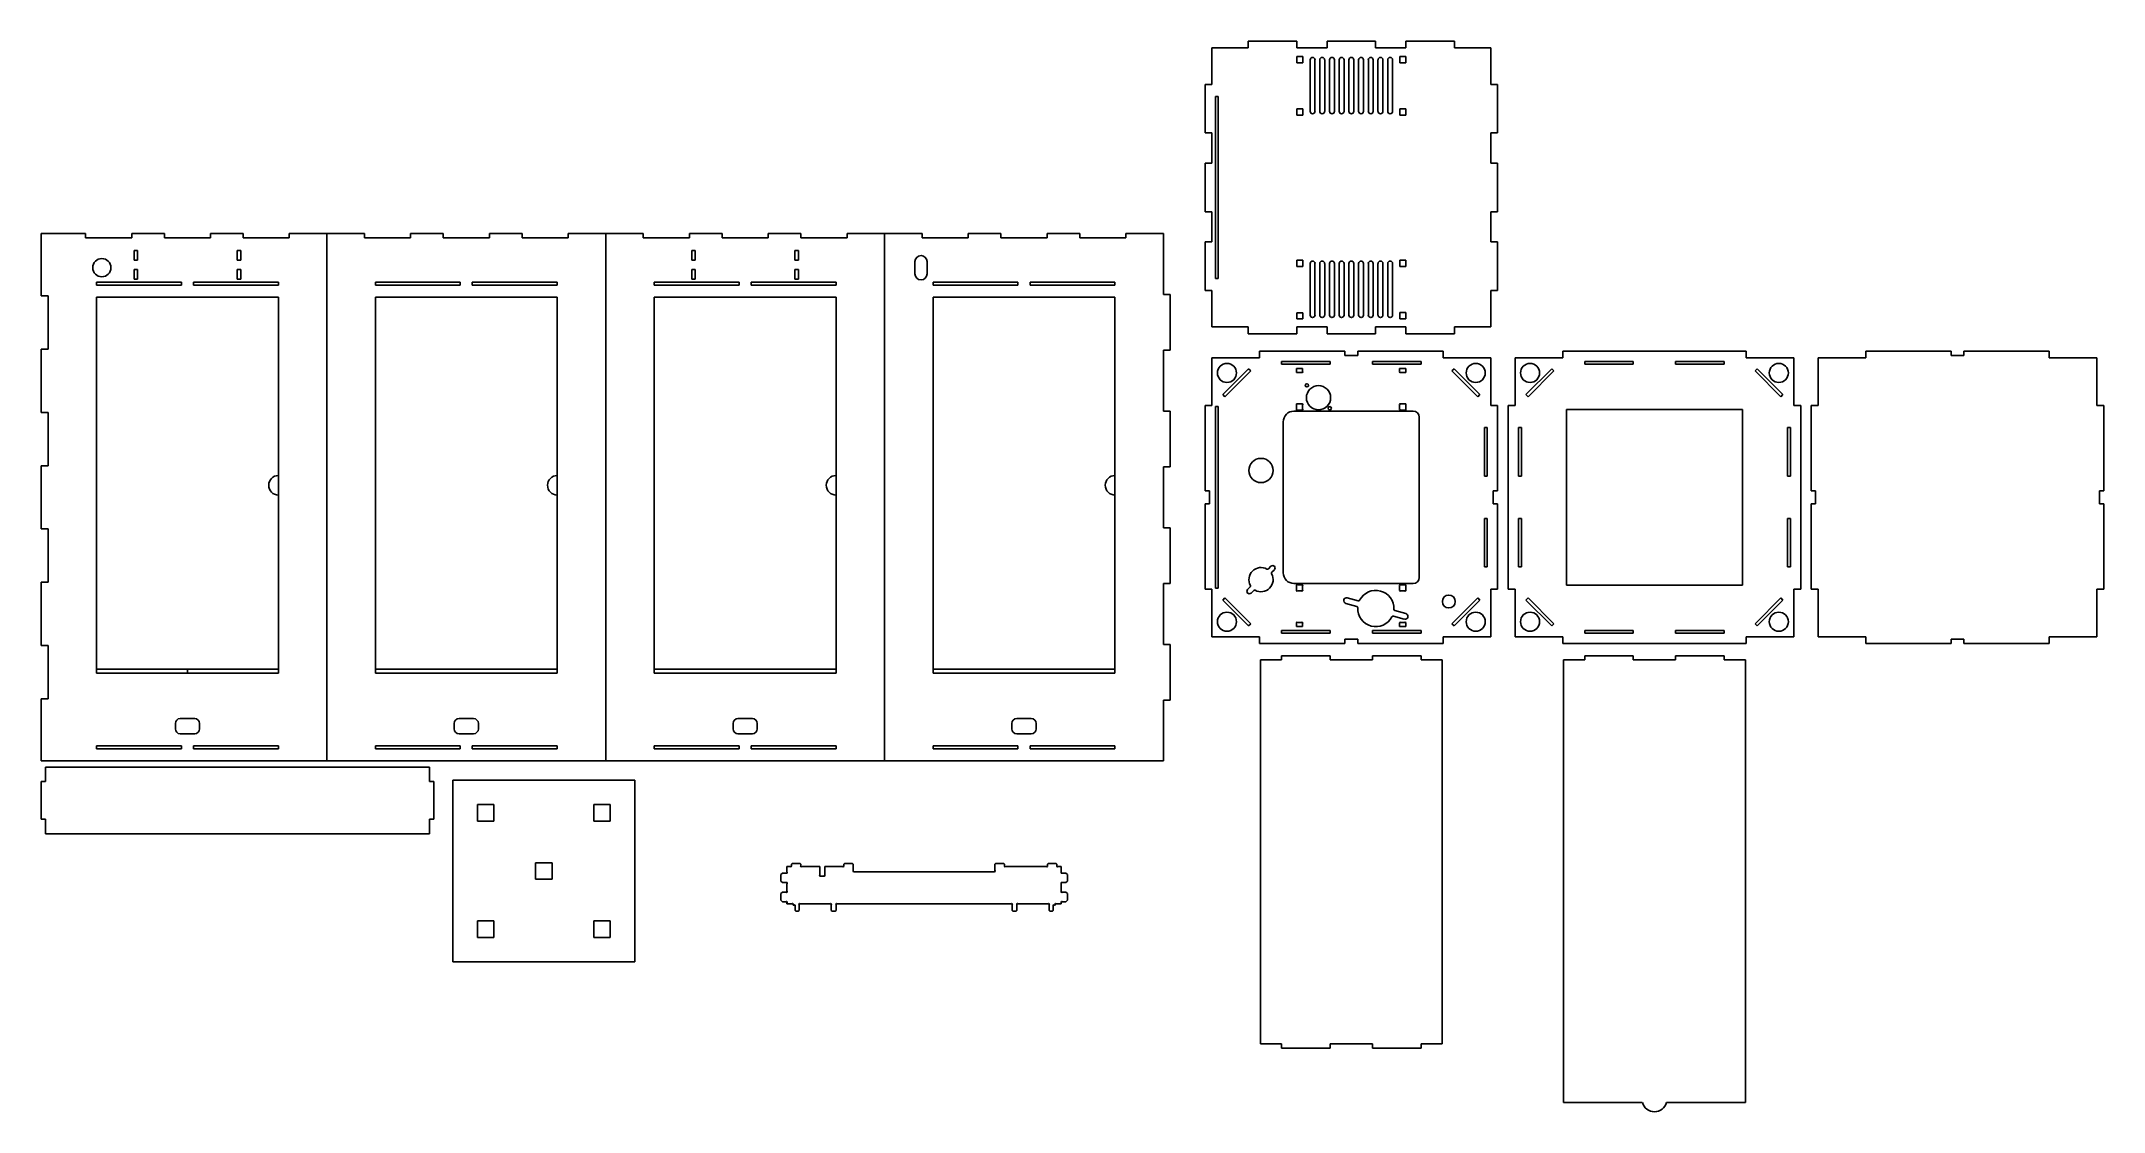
# Model space of a CAD drawing. Header units: millimetres. Extents: x -737 to 1423, y -644 to 478.
import ezdxf

# ---------------------------------------------------------------- set-up
doc = ezdxf.new("R2010")
doc.units = ezdxf.units.MM
doc.linetypes.add('CENTERX2', pattern=[20.32, 12.7, -2.54, 2.54, -2.54])

msp = doc.modelspace()

# ---------------------------------------------------------------- linework, layer by layer
at = {"color": 7, "linetype": 'Continuous', "lineweight": 25}
for p, q in [((527, 477.8), (527, 470.7)), ((577.9, 477.8), (527, 477.8)), ((577.9, 470.7), (577.9, 477.8)), ((609.6, 477.8), (609.6, 470.7)), ((660.4, 477.8), (609.6, 477.8)), ((660.4, 470.7), (660.4, 477.8)), ((692.1, 477.8), (692.1, 470.7)), ((743, 477.8), (692.1, 477.8)), ((743, 470.7), (743, 477.8)), ((488.9, 470.7), (488.9, 432.6)), ((527, 470.7), (488.9, 470.7)), ((609.6, 470.7), (577.9, 470.7)), ((584.2, 461.7), (577.9, 461.7)), ((577.9, 461.7), (577.9, 455.3)), ((577.9, 455.3), (584.2, 455.3)), ((584.2, 455.3), (584.2, 461.7)), ((591.8, 458.3), (591.8, 404.3)), ((596.9, 404.3), (596.9, 458.3)), ((602, 458.3), (602, 404.3)), ((607.1, 404.3), (607.1, 458.3)), ((612.1, 458.3), (612.1, 404.3)), ((617.2, 404.3), (617.2, 458.3)), ((622.3, 458.3), (622.3, 404.3)), ((627.4, 404.3), (627.4, 458.3)), ((632.5, 458.3), (632.5, 404.3)), ((637.5, 404.3), (637.5, 458.3)), ((642.6, 458.3), (642.6, 404.3)), ((647.7, 404.3), (647.7, 458.3)), ((652.8, 458.3), (652.8, 404.3)), ((657.9, 404.3), (657.9, 458.3)), ((692.1, 470.7), (660.4, 470.7)), ((662.9, 458.3), (662.9, 404.3)), ((668, 404.3), (668, 458.3)), ((673.1, 458.3), (673.1, 404.3)), ((678.2, 404.3), (678.2, 458.3)), ((685.8, 461.7), (685.8, 455.3)), ((692.2, 461.7), (685.8, 461.7)), ((685.8, 455.3), (692.2, 455.3)), ((692.2, 455.3), (692.2, 461.7)), ((781, 470.7), (743, 470.7)), ((781, 432.6), (781, 470.7)), ((481.8, 432.6), (481.8, 381.8)), ((488.9, 432.6), (481.8, 432.6)), ((788.2, 432.6), (781, 432.6)), ((788.2, 381.8), (788.2, 432.6)), ((492.6, 419.9), (492.6, 229.4)), ((495.6, 419.9), (492.6, 419.9)), ((495.6, 229.4), (495.6, 419.9)), ((577.9, 406.8), (577.9, 400.4)), ((584.2, 406.8), (577.9, 406.8)), ((577.9, 400.4), (584.2, 400.4)), ((584.2, 400.4), (584.2, 406.8)), ((692.2, 406.8), (685.8, 406.8)), ((685.8, 406.8), (685.8, 400.4)), ((685.8, 400.4), (692.2, 400.4)), ((692.2, 400.4), (692.2, 406.8)), ((481.8, 381.8), (488.9, 381.8)), ((488.9, 381.8), (488.9, 350)), ((781, 381.8), (788.2, 381.8)), ((781, 350), (781, 381.8)), ((481.8, 350), (481.8, 299.2)), ((488.9, 350), (481.8, 350)), ((788.2, 350), (781, 350)), ((788.2, 299.2), (788.2, 350)), ((481.8, 299.2), (488.9, 299.2)), ((488.9, 299.2), (488.9, 267.5)), ((781, 299.2), (788.2, 299.2)), ((781, 267.5), (781, 299.2)), ((-737.4, 276.2), (-737.4, 211.2)), ((-690.9, 276.2), (-737.4, 276.2)), ((-690.9, 276.2), (-690.9, 271.8)), ((-690.9, 271.8), (-642.6, 271.8)), ((-642.6, 271.8), (-642.6, 276.2)), ((-608.4, 276.2), (-642.6, 276.2)), ((-608.4, 276.2), (-608.4, 271.8)), ((-608.4, 271.8), (-560, 271.8)), ((-560, 271.8), (-560, 276.2)), ((-525.8, 276.2), (-560, 276.2)), ((-525.8, 276.2), (-525.8, 271.8)), ((-525.8, 271.8), (-477.5, 271.8)), ((-477.5, 271.8), (-477.5, 276.2)), ((-398.8, 276.2), (-477.5, 276.2)), ((-398.8, 276.2), (-398.8, 271.8)), ((-398.8, 271.8), (-350.5, 271.8)), ((-350.5, 271.8), (-350.5, 276.2)), ((-316.3, 276.2), (-350.5, 276.2)), ((-316.3, 276.2), (-316.3, 271.8)), ((-316.3, 271.8), (-267.9, 271.8)), ((-267.9, 271.8), (-267.9, 276.2)), ((-233.7, 276.2), (-267.9, 276.2)), ((-233.7, 276.2), (-233.7, 271.8)), ((-233.7, 271.8), (-185.4, 271.8)), ((-185.4, 271.8), (-185.4, 276.2)), ((-106.7, 276.2), (-185.4, 276.2)), ((-106.7, 276.2), (-106.7, 271.8)), ((-106.7, 271.8), (-58.4, 271.8)), ((-58.4, 271.8), (-58.4, 276.2)), ((-24.2, 276.2), (-58.4, 276.2)), ((-24.2, 276.2), (-24.2, 271.8)), ((-24.2, 271.8), (24.2, 271.8)), ((24.2, 271.8), (24.2, 276.2)), ((58.4, 276.2), (24.2, 276.2)), ((58.4, 276.2), (58.4, 271.8)), ((58.4, 271.8), (106.7, 271.8)), ((106.7, 271.8), (106.7, 276.2)), ((185.4, 276.2), (106.7, 276.2)), ((185.4, 276.2), (185.4, 271.8)), ((185.4, 271.8), (233.7, 271.8)), ((233.7, 271.8), (233.7, 276.2)), ((267.9, 276.2), (233.7, 276.2)), ((267.9, 276.2), (267.9, 271.8)), ((267.9, 271.8), (316.3, 271.8)), ((316.3, 271.8), (316.3, 276.2)), ((350.5, 276.2), (316.3, 276.2)), ((350.5, 276.2), (350.5, 271.8)), ((350.5, 271.8), (398.8, 271.8)), ((398.8, 271.8), (398.8, 276.2)), ((438.1, 276.2), (398.8, 276.2)), ((438.1, 212.4), (438.1, 276.2)), ((481.8, 267.5), (481.8, 216.7)), ((488.9, 267.5), (481.8, 267.5)), ((788.2, 267.5), (781, 267.5)), ((788.2, 216.7), (788.2, 267.5)), ((-636.4, 258.5), (-640, 258.5)), ((-640, 258.5), (-640, 248.5)), ((-640, 248.5), (-636.4, 248.5)), ((-636.4, 238.5), (-640, 238.5)), ((-640, 238.5), (-640, 228.5)), ((-636.4, 248.5), (-636.4, 258.5)), ((-636.4, 228.5), (-636.4, 238.5)), ((-528.4, 258.5), (-532, 258.5)), ((-532, 258.5), (-532, 248.5)), ((-532, 248.5), (-528.4, 248.5)), ((-528.4, 238.5), (-532, 238.5)), ((-532, 238.5), (-532, 228.5)), ((-528.4, 248.5), (-528.4, 258.5)), ((-528.4, 228.5), (-528.4, 238.5)), ((-52.2, 258.5), (-55.8, 258.5)), ((-55.8, 258.5), (-55.8, 248.5)), ((-55.8, 248.5), (-52.2, 248.5)), ((-52.2, 238.5), (-55.8, 238.5)), ((-55.8, 238.5), (-55.8, 228.5)), ((-52.2, 248.5), (-52.2, 258.5)), ((-52.2, 228.5), (-52.2, 238.5)), ((52.2, 258.5), (52.2, 248.5)), ((55.8, 258.5), (52.2, 258.5)), ((52.2, 248.5), (55.8, 248.5)), ((55.8, 238.5), (52.2, 238.5)), ((52.2, 238.5), (52.2, 228.5)), ((55.8, 248.5), (55.8, 258.5)), ((55.8, 228.5), (55.8, 238.5)), ((177.8, 246.9), (177.8, 234.2)), ((190.5, 234.2), (190.5, 246.9)), ((584.2, 248.3), (577.9, 248.3)), ((577.9, 248.3), (577.9, 241.9)), ((577.9, 241.9), (584.2, 241.9)), ((584.2, 241.9), (584.2, 248.3)), ((591.8, 244.9), (591.8, 190.9)), ((596.9, 190.9), (596.9, 244.9)), ((602, 244.9), (602, 190.9)), ((607.1, 190.9), (607.1, 244.9)), ((612.1, 244.9), (612.1, 190.9)), ((617.2, 190.9), (617.2, 244.9)), ((622.3, 244.9), (622.3, 190.9)), ((627.4, 190.9), (627.4, 244.9)), ((632.5, 244.9), (632.5, 190.9)), ((637.5, 190.9), (637.5, 244.9)), ((642.6, 244.9), (642.6, 190.9)), ((647.7, 190.9), (647.7, 244.9)), ((652.8, 244.9), (652.8, 190.9)), ((657.9, 190.9), (657.9, 244.9)), ((662.9, 244.9), (662.9, 190.9)), ((668, 190.9), (668, 244.9)), ((673.1, 244.9), (673.1, 190.9)), ((678.2, 190.9), (678.2, 244.9)), ((685.8, 248.3), (685.8, 241.9)), ((692.2, 248.3), (685.8, 248.3)), ((685.8, 241.9), (692.2, 241.9)), ((692.2, 241.9), (692.2, 248.3)), ((-590.5, 225.3), (-679.5, 225.3)), ((-679.5, 225.3), (-679.5, 222.2)), ((-679.5, 222.2), (-590.5, 222.2)), ((-640, 228.5), (-636.4, 228.5)), ((-590.5, 225.3), (-590.5, 222.2)), ((-577.9, 222.2), (-577.9, 225.3)), ((-488.9, 225.3), (-577.9, 225.3)), ((-577.9, 222.2), (-488.9, 222.2)), ((-532, 228.5), (-528.4, 228.5)), ((-488.9, 222.2), (-488.9, 225.3)), ((-298.4, 225.3), (-387.4, 225.3)), ((-387.4, 225.3), (-387.4, 222.2)), ((-387.4, 222.2), (-298.4, 222.2)), ((-298.4, 225.3), (-298.4, 222.2)), ((-285.8, 222.2), (-285.8, 225.3)), ((-196.8, 225.3), (-285.8, 225.3)), ((-285.8, 222.2), (-196.8, 222.2)), ((-196.8, 222.2), (-196.8, 225.3)), ((-6.3, 225.3), (-95.2, 225.3)), ((-95.2, 225.3), (-95.2, 222.2)), ((-95.2, 222.2), (-6.3, 222.2)), ((-55.8, 228.5), (-52.2, 228.5)), ((-6.3, 225.3), (-6.3, 222.2)), ((6.3, 222.2), (6.3, 225.3)), ((95.2, 225.3), (6.3, 225.3)), ((6.3, 222.2), (95.2, 222.2)), ((52.2, 228.5), (55.8, 228.5)), ((95.2, 222.2), (95.2, 225.3)), ((285.8, 225.3), (196.8, 225.3)), ((196.8, 225.3), (196.8, 222.2)), ((196.8, 222.2), (285.8, 222.2)), ((285.8, 225.3), (285.8, 222.2)), ((298.4, 222.2), (298.4, 225.3)), ((387.4, 225.3), (298.4, 225.3)), ((298.4, 222.2), (387.4, 222.2)), ((387.4, 222.2), (387.4, 225.3)), ((481.8, 216.7), (488.9, 216.7)), ((488.9, 216.7), (488.9, 178.6)), ((492.6, 229.4), (495.6, 229.4)), ((781, 216.7), (788.2, 216.7)), ((781, 178.6), (781, 216.7)), ((-737.4, 211.2), (-730.2, 211.2)), ((-730.2, 211.2), (-730.2, 155.3)), ((-488.9, 209.5), (-679.5, 209.5)), ((-679.5, 209.5), (-679.5, -184.2)), ((-488.9, -184.2), (-488.9, 209.5)), ((-196.8, 209.5), (-387.4, 209.5)), ((-387.4, 209.5), (-387.4, -184.2)), ((-196.8, -184.2), (-196.8, 209.5)), ((95.2, 209.5), (-95.2, 209.5)), ((-95.2, 209.5), (-95.2, -184.2)), ((95.2, -184.2), (95.2, 209.5)), ((387.4, 209.5), (196.8, 209.5)), ((196.8, 209.5), (196.8, -184.2)), ((387.4, -184.2), (387.4, 209.5)), ((445.3, 212.4), (438.1, 212.4)), ((445.3, 154.1), (445.3, 212.4)), ((488.9, 178.6), (527, 178.6)), ((527, 178.6), (527, 171.4)), ((577.9, 193.4), (577.9, 187.1)), ((584.2, 193.4), (577.9, 193.4)), ((577.9, 187.1), (584.2, 187.1)), ((577.9, 178.6), (609.6, 178.6)), ((577.9, 171.4), (577.9, 178.6)), ((584.2, 187.1), (584.2, 193.4)), ((609.6, 178.6), (609.6, 171.4)), ((660.4, 178.6), (692.1, 178.6)), ((660.4, 171.4), (660.4, 178.6)), ((692.2, 193.5), (685.8, 193.5)), ((685.8, 193.5), (685.8, 187.1)), ((685.8, 187.1), (692.2, 187.1)), ((692.1, 178.6), (692.1, 171.4)), ((692.2, 187.1), (692.2, 193.5)), ((743, 178.6), (781, 178.6)), ((743, 171.4), (743, 178.6)), ((-737.4, 155.3), (-737.4, 89)), ((-730.2, 155.3), (-737.4, 155.3)), ((438.1, 154.1), (445.3, 154.1)), ((438.1, 90.2), (438.1, 154.1)), ((527, 171.4), (577.9, 171.4)), ((538.9, 153.2), (538.9, 146.1)), ((628.3, 153.2), (538.9, 153.2)), ((609.6, 171.4), (660.4, 171.4)), ((628.3, 153.2), (628.3, 148.7)), ((641.7, 148.7), (641.7, 153.2)), ((731.1, 153.2), (641.7, 153.2)), ((692.1, 171.4), (743, 171.4)), ((731.1, 146.1), (731.1, 153.2)), ((856.4, 153.2), (856.4, 146.1)), ((1048.6, 153.2), (856.4, 153.2)), ((1048.6, 146.1), (1048.6, 153.2)), ((1173.9, 153.2), (1173.9, 146.1)), ((1263.3, 153.2), (1173.9, 153.2)), ((1263.3, 153.2), (1263.3, 148.7)), ((1276.7, 148.7), (1276.7, 153.2)), ((1366.1, 153.2), (1276.7, 153.2)), ((1366.1, 146.1), (1366.1, 153.2)), ((488.9, 146.1), (488.9, 96.1)), ((538.9, 146.1), (488.9, 146.1)), ((527.4, 134.6), (500.4, 107.6)), ((502.6, 105.4), (529.6, 132.4)), ((529.6, 132.4), (527.4, 134.6)), ((612.8, 142.4), (562, 142.4)), ((562, 142.4), (562, 139.4)), ((562, 139.4), (612.8, 139.4)), ((577.7, 134.9), (577.7, 131.9)), ((584, 134.9), (577.7, 134.9)), ((578.8, 130.8), (582.9, 130.8)), ((584, 131.9), (584, 134.9)), ((612.8, 139.4), (612.8, 142.4)), ((628.3, 148.7), (641.7, 148.7)), ((708, 142.4), (657.2, 142.4)), ((657.2, 142.4), (657.2, 139.4)), ((657.2, 139.4), (708, 139.4)), ((692, 134.9), (685.6, 134.9)), ((685.6, 134.9), (685.6, 131.9)), ((686.7, 130.8), (690.8, 130.8)), ((692, 131.9), (692, 134.9)), ((708, 139.4), (708, 142.4)), ((781, 146.1), (731.1, 146.1)), ((742.6, 134.6), (740.4, 132.4)), ((740.4, 132.4), (767.4, 105.4)), ((769.6, 107.6), (742.6, 134.6)), ((781, 96.1), (781, 146.1)), ((806.5, 146.1), (806.5, 96.1)), ((856.4, 146.1), (806.5, 146.1)), ((844.9, 134.6), (817.9, 107.6)), ((820.1, 105.4), (847.1, 132.4)), ((847.1, 132.4), (844.9, 134.6)), ((930.3, 142.4), (879.5, 142.4)), ((879.5, 142.4), (879.5, 139.4)), ((879.5, 139.4), (930.3, 139.4)), ((930.3, 139.4), (930.3, 142.4)), ((974.7, 142.4), (974.7, 139.4)), ((1025.5, 142.4), (974.7, 142.4)), ((974.7, 139.4), (1025.5, 139.4)), ((1025.5, 139.4), (1025.5, 142.4)), ((1098.5, 146.1), (1048.6, 146.1)), ((1060.1, 134.6), (1057.9, 132.4)), ((1057.9, 132.4), (1084.9, 105.4)), ((1087.1, 107.6), (1060.1, 134.6)), ((1098.5, 96.1), (1098.5, 146.1)), ((1124, 146.1), (1124, 96.1)), ((1173.9, 146.1), (1124, 146.1)), ((1263.3, 148.7), (1276.7, 148.7)), ((1416, 146.1), (1366.1, 146.1)), ((1416, 96.1), (1416, 146.1)), ((-737.4, 89), (-730.2, 89)), ((-730.2, 89), (-730.2, 33.1)), ((445.3, 90.2), (438.1, 90.2)), ((445.3, 31.9), (445.3, 90.2)), ((481.8, 96.1), (481.8, 6.7)), ((488.9, 96.1), (481.8, 96.1)), ((492.6, 95.3), (492.6, -95.2)), ((495.6, 95.3), (492.6, 95.3)), ((495.6, -95.2), (495.6, 95.3)), ((500.4, 107.6), (502.6, 105.4)), ((699.9, 90.3), (574.9, 90.3)), ((577.7, 96.7), (577.7, 92.6)), ((582.9, 97.8), (578.8, 97.8)), ((578.8, 91.4), (582.9, 91.4)), ((584, 92.6), (584, 96.7)), ((685.6, 96.7), (685.6, 92.6)), ((690.8, 97.8), (686.7, 97.8)), ((686.7, 91.4), (690.8, 91.4)), ((692, 92.6), (692, 96.7)), ((767.4, 105.4), (769.6, 107.6)), ((788.2, 96.1), (781, 96.1)), ((788.2, 6.7), (788.2, 96.1)), ((799.3, 96.1), (799.3, -96.1)), ((806.5, 96.1), (799.3, 96.1)), ((817.9, 107.6), (820.1, 105.4)), ((1044.6, 92.1), (860.4, 92.1)), ((860.4, 92.1), (860.4, -92.1)), ((1044.6, -92.1), (1044.6, 92.1)), ((1084.9, 105.4), (1087.1, 107.6)), ((1105.7, 96.1), (1098.5, 96.1)), ((1105.7, -96.1), (1105.7, 96.1)), ((1116.8, 96.1), (1116.8, 6.7)), ((1124, 96.1), (1116.8, 96.1)), ((1423.2, 96.1), (1416, 96.1)), ((1423.2, 6.7), (1423.2, 96.1)), ((563.6, 79), (563.6, -79)), ((706.2, -84), (706.2, 84)), ((777.4, 73), (774.4, 73)), ((774.4, 73), (774.4, 22.2)), ((777.4, 22.2), (777.4, 73)), ((813.1, 73), (810.1, 73)), ((810.1, 73), (810.1, 22.2)), ((813.1, 22.2), (813.1, 73)), ((1091.9, 73), (1091.9, 22.2)), ((1094.9, 73), (1091.9, 73)), ((1094.9, 22.2), (1094.9, 73)), ((-737.4, 33.1), (-737.4, -33.1)), ((-730.2, 33.1), (-737.4, 33.1)), ((438.1, 31.9), (445.3, 31.9)), ((438.1, -31.9), (438.1, 31.9)), ((774.4, 22.2), (777.4, 22.2)), ((810.1, 22.2), (813.1, 22.2)), ((1091.9, 22.2), (1094.9, 22.2)), ((486.3, 6.7), (481.8, 6.7)), ((486.3, -6.7), (486.3, 6.7)), ((788.2, 6.7), (783.7, 6.7)), ((783.7, 6.7), (783.7, -6.7)), ((1121.3, 6.7), (1116.8, 6.7)), ((1121.3, -6.7), (1121.3, 6.7)), ((1423.2, 6.7), (1418.7, 6.7)), ((1418.7, 6.7), (1418.7, -6.7)), ((481.8, -6.7), (481.8, -96.1)), ((481.8, -6.7), (486.3, -6.7)), ((783.7, -6.7), (788.2, -6.7)), ((788.2, -96.1), (788.2, -6.7)), ((1116.8, -6.7), (1121.3, -6.7)), ((1116.8, -6.7), (1116.8, -96.1)), ((1418.7, -6.7), (1423.2, -6.7)), ((1423.2, -96.1), (1423.2, -6.7)), ((-737.4, -33.1), (-730.2, -33.1)), ((-730.2, -33.1), (-730.2, -89)), ((445.3, -31.9), (438.1, -31.9)), ((445.3, -90.2), (445.3, -31.9)), ((777.4, -22.2), (774.4, -22.2)), ((774.4, -22.2), (774.4, -73)), ((777.4, -73), (777.4, -22.2)), ((813.1, -22.2), (810.1, -22.2)), ((810.1, -22.2), (810.1, -73)), ((813.1, -73), (813.1, -22.2)), ((1094.9, -22.2), (1091.9, -22.2)), ((1091.9, -22.2), (1091.9, -73)), ((1094.9, -73), (1094.9, -22.2)), ((550.8, -72.2), (548.1, -74.9)), ((551.7, -78.5), (554.4, -75.8)), ((774.4, -73), (777.4, -73)), ((810.1, -73), (813.1, -73)), ((1091.9, -73), (1094.9, -73)), ((-737.4, -89), (-737.4, -155.3)), ((-730.2, -89), (-737.4, -89)), ((438.1, -90.2), (445.3, -90.2)), ((438.1, -154.1), (438.1, -90.2)), ((481.8, -96.1), (488.9, -96.1)), ((488.9, -96.1), (488.9, -146.1)), ((492.6, -95.2), (495.6, -95.2)), ((502.6, -105.4), (500.4, -107.6)), ((500.4, -107.6), (527.4, -134.6)), ((529.6, -132.4), (502.6, -105.4)), ((529.1, -93.9), (526.3, -96.7)), ((529.9, -100.3), (532.7, -97.5)), ((574.9, -90.3), (699.9, -90.3)), ((577.7, -92.8), (577.7, -96.9)), ((582.9, -91.7), (578.8, -91.7)), ((578.8, -98), (582.9, -98)), ((584, -96.9), (584, -92.8)), ((642.2, -108.4), (630.7, -105.3)), ((685.6, -92.8), (685.6, -96.9)), ((690.8, -91.7), (686.7, -91.7)), ((686.7, -98), (690.8, -98)), ((692, -92.8), (692, -98)), ((767.4, -105.4), (740.4, -132.4)), ((742.6, -134.6), (769.6, -107.6)), ((769.6, -107.6), (767.4, -105.4)), ((781, -96.1), (788.2, -96.1)), ((781, -146.1), (781, -96.1)), ((799.3, -96.1), (806.5, -96.1)), ((806.5, -96.1), (806.5, -146.1)), ((820.1, -105.4), (817.9, -107.6)), ((817.9, -107.6), (844.9, -134.6)), ((847.1, -132.4), (820.1, -105.4)), ((860.4, -92.1), (1044.6, -92.1)), ((1084.9, -105.4), (1057.9, -132.4)), ((1060.1, -134.6), (1087.1, -107.6)), ((1087.1, -107.6), (1084.9, -105.4)), ((1098.5, -96.1), (1105.7, -96.1)), ((1098.5, -146.1), (1098.5, -96.1)), ((1116.8, -96.1), (1124, -96.1)), ((1124, -96.1), (1124, -146.1)), ((1416, -96.1), (1423.2, -96.1)), ((1416, -146.1), (1416, -96.1)), ((629.2, -111.2), (640.7, -114.3)), ((679, -124.5), (690.5, -127.6)), ((692.1, -121.7), (680.6, -118.6)), ((488.9, -146.1), (538.9, -146.1)), ((527.4, -134.6), (529.6, -132.4)), ((538.9, -146.1), (538.9, -153.2)), ((612.8, -139.4), (562, -139.4)), ((562, -139.4), (562, -142.4)), ((562, -142.4), (612.8, -142.4)), ((577.7, -132.2), (577.7, -135.2)), ((584, -135.2), (577.7, -135.2)), ((582.9, -131.1), (578.8, -131.1)), ((584, -132.2), (584, -135.2)), ((612.8, -142.4), (612.8, -139.4)), ((641.7, -148.7), (628.3, -148.7)), ((628.3, -148.7), (628.3, -153.2)), ((641.7, -153.2), (641.7, -148.7)), ((657.2, -139.4), (657.2, -142.4)), ((708, -139.4), (657.2, -139.4)), ((657.2, -142.4), (708, -142.4)), ((685.6, -132.2), (685.6, -135.2)), ((692, -135.2), (685.6, -135.2)), ((690.8, -131.1), (686.7, -131.1)), ((692, -131.1), (692, -135.2)), ((708, -142.4), (708, -139.4)), ((731.1, -146.1), (781, -146.1)), ((731.1, -153.2), (731.1, -146.1)), ((740.4, -132.4), (742.6, -134.6)), ((806.5, -146.1), (856.4, -146.1)), ((844.9, -134.6), (847.1, -132.4)), ((856.4, -146.1), (856.4, -153.2)), ((930.3, -139.4), (879.5, -139.4)), ((879.5, -139.4), (879.5, -142.4)), ((879.5, -142.4), (930.3, -142.4)), ((930.3, -142.4), (930.3, -139.4)), ((1025.5, -139.4), (974.7, -139.4)), ((974.7, -139.4), (974.7, -142.4)), ((974.7, -142.4), (1025.5, -142.4)), ((1025.5, -142.4), (1025.5, -139.4)), ((1048.6, -153.2), (1048.6, -146.1)), ((1048.6, -146.1), (1098.5, -146.1)), ((1057.9, -132.4), (1060.1, -134.6)), ((1124, -146.1), (1173.9, -146.1)), ((1173.9, -146.1), (1173.9, -153.2)), ((1276.7, -148.7), (1263.3, -148.7)), ((1263.3, -148.7), (1263.3, -153.2)), ((1276.7, -153.2), (1276.7, -148.7)), ((1366.1, -153.2), (1366.1, -146.1)), ((1366.1, -146.1), (1416, -146.1)), ((-737.4, -155.3), (-730.2, -155.3)), ((-730.2, -155.3), (-730.2, -211.2)), ((445.3, -154.1), (438.1, -154.1)), ((445.3, -212.4), (445.3, -154.1)), ((538.9, -153.2), (628.3, -153.2)), ((539.7, -170.3), (539.7, -572.6)), ((562, -170.3), (539.7, -170.3)), ((562, -165.9), (562, -170.3)), ((612.8, -165.9), (562, -165.9)), ((612.8, -170.3), (612.8, -165.9)), ((657.2, -170.3), (612.8, -170.3)), ((641.7, -153.2), (731.1, -153.2)), ((657.2, -165.9), (657.2, -170.3)), ((708, -165.9), (657.2, -165.9)), ((708, -170.3), (708, -165.9)), ((730.2, -170.3), (708, -170.3)), ((730.2, -572.6), (730.2, -170.3)), ((856.4, -153.2), (1048.6, -153.2)), ((857.2, -170.3), (857.2, -633.9)), ((879.5, -170.3), (857.2, -170.3)), ((879.5, -165.9), (879.5, -170.3)), ((930.3, -165.9), (879.5, -165.9)), ((930.3, -170.3), (930.3, -165.9)), ((974.7, -170.3), (930.3, -170.3)), ((974.7, -165.9), (974.7, -170.3)), ((1025.5, -165.9), (974.7, -165.9)), ((1025.5, -170.3), (1025.5, -165.9)), ((1047.8, -170.3), (1025.5, -170.3)), ((1047.8, -633.9), (1047.8, -170.3)), ((1173.9, -153.2), (1263.3, -153.2)), ((1276.7, -153.2), (1366.1, -153.2)), ((-679.5, -184.2), (-488.9, -184.2)), ((-387.4, -184.2), (-196.8, -184.2)), ((-95.2, -184.2), (95.2, -184.2)), ((196.8, -184.2), (387.4, -184.2)), ((-737.4, -211.2), (-737.4, -276.2)), ((-730.2, -211.2), (-737.4, -211.2)), ((438.1, -276.2), (438.1, -212.4)), ((438.1, -212.4), (445.3, -212.4)), ((-596.9, -236.9), (-596.9, -242.6)), ((-576.6, -231.8), (-591.8, -231.8)), ((-571.5, -242.6), (-571.5, -236.9)), ((-304.8, -236.9), (-304.8, -242.6)), ((-284.5, -231.8), (-299.7, -231.8)), ((-279.4, -242.6), (-279.4, -236.9)), ((-12.7, -236.9), (-12.7, -242.6)), ((7.6, -231.8), (-7.6, -231.8)), ((12.7, -242.6), (12.7, -236.9)), ((279.4, -236.9), (279.4, -242.6)), ((299.7, -231.8), (284.5, -231.8)), ((304.8, -242.6), (304.8, -236.9)), ((-591.8, -247.7), (-576.6, -247.7)), ((-299.7, -247.7), (-284.5, -247.7)), ((-7.6, -247.7), (7.6, -247.7)), ((284.5, -247.7), (299.7, -247.7)), ((-737.4, -276.2), (438.1, -276.2)), ((-590.5, -260.4), (-679.5, -260.4)), ((-679.5, -260.4), (-679.5, -263.5)), ((-679.5, -263.5), (-590.5, -263.5)), ((-590.5, -260.4), (-590.5, -263.5)), ((-577.9, -263.5), (-577.9, -260.4)), ((-488.9, -260.4), (-577.9, -260.4)), ((-577.9, -263.5), (-488.9, -263.5)), ((-488.9, -263.5), (-488.9, -260.4)), ((-387.4, -260.4), (-387.4, -263.5)), ((-298.4, -260.4), (-387.4, -260.4)), ((-387.4, -263.5), (-298.4, -263.5)), ((-298.4, -260.4), (-298.4, -263.5)), ((-196.8, -260.4), (-285.8, -260.4)), ((-285.8, -263.5), (-285.8, -260.4)), ((-285.8, -263.5), (-196.8, -263.5)), ((-196.8, -263.5), (-196.8, -260.4)), ((-95.2, -260.4), (-95.2, -263.5)), ((-6.3, -260.4), (-95.2, -260.4)), ((-95.2, -263.5), (-6.3, -263.5)), ((-6.3, -260.4), (-6.3, -263.5)), ((95.2, -260.4), (6.3, -260.4)), ((6.3, -263.5), (6.3, -260.4)), ((6.3, -263.5), (95.2, -263.5)), ((95.2, -263.5), (95.2, -260.4)), ((196.8, -260.4), (196.8, -263.5)), ((285.8, -260.4), (196.8, -260.4)), ((196.8, -263.5), (285.8, -263.5)), ((285.8, -260.4), (285.8, -263.5)), ((387.4, -260.4), (298.4, -260.4)), ((298.4, -263.5), (298.4, -260.4)), ((298.4, -263.5), (387.4, -263.5)), ((387.4, -263.5), (387.4, -260.4)), ((-737.4, -297.8), (-737.4, -337.2)), ((-732.9, -297.8), (-737.4, -297.8)), ((-732.9, -282.6), (-732.9, -297.8)), ((-330.6, -282.6), (-732.9, -282.6)), ((-330.6, -297.8), (-330.6, -282.6)), ((-326.1, -297.8), (-330.6, -297.8)), ((-326.1, -337.2), (-326.1, -297.8)), ((-306.1, -296.2), (-306.1, -486.7)), ((-115.6, -296.2), (-306.1, -296.2)), ((-115.6, -486.7), (-115.6, -296.2)), ((-280.4, -321.9), (-280.4, -339.2)), ((-263.1, -321.9), (-280.4, -321.9)), ((-263.1, -339.2), (-263.1, -321.9)), ((-158.6, -321.9), (-158.6, -339.2)), ((-141.4, -321.9), (-158.6, -321.9)), ((-141.4, -339.2), (-141.4, -321.9)), ((-737.4, -337.2), (-732.9, -337.2)), ((-732.9, -337.2), (-732.9, -352.4)), ((-330.6, -337.2), (-326.1, -337.2)), ((-330.6, -352.4), (-330.6, -337.2)), ((-280.4, -339.2), (-263.1, -339.2)), ((-158.6, -339.2), (-141.4, -339.2)), ((-732.9, -352.4), (-330.6, -352.4)), ((-219.5, -382.8), (-219.5, -400.1)), ((-202.2, -382.8), (-219.5, -382.8)), ((-202.2, -400.1), (-202.2, -382.8)), ((43.8, -386.8), (43.8, -392.5)), ((47.2, -386.8), (43.8, -386.8)), ((49.1, -383.6), (48.4, -384.4)), ((48.4, -384.4), (48.4, -385.7)), ((57.6, -383.6), (49.1, -383.6)), ((58.4, -384.4), (57.6, -383.6)), ((58.4, -385.7), (58.4, -384.4)), ((78.3, -386.8), (59.5, -386.8)), ((78.3, -395.7), (78.3, -386.8)), ((83.3, -386.8), (83.3, -395.7)), ((102.1, -386.8), (83.3, -386.8)), ((104, -383.6), (103.2, -384.4)), ((103.2, -384.4), (103.2, -385.7)), ((112.4, -383.6), (104, -383.6)), ((113.2, -384.4), (112.4, -383.6)), ((113.2, -391.1), (113.2, -384.4)), ((262.5, -383.6), (261.7, -384.4)), ((261.7, -384.4), (261.7, -391.1)), ((270.9, -383.6), (262.5, -383.6)), ((271.7, -384.4), (270.9, -383.6)), ((271.7, -385.7), (271.7, -384.4)), ((315.5, -386.8), (272.9, -386.8)), ((317.4, -383.6), (316.6, -384.4)), ((316.6, -384.4), (316.6, -385.7)), ((325.8, -383.6), (317.4, -383.6)), ((326.6, -384.4), (325.8, -383.6)), ((326.6, -385.7), (326.6, -384.4)), ((331.1, -386.8), (327.7, -386.8)), ((331.1, -392.5), (331.1, -386.8)), ((-219.5, -400.1), (-202.2, -400.1)), ((39.1, -393.6), (37.5, -395.2)), ((37.5, -395.2), (37.5, -402)), ((37.5, -402), (39.1, -403.6)), ((42.7, -393.6), (39.1, -393.6)), ((39.1, -403.6), (42.7, -403.6)), ((43.8, -404.8), (43.8, -412.5)), ((82.2, -396.8), (79.4, -396.8)), ((260.6, -392.2), (114.3, -392.2)), ((331.1, -412.5), (331.1, -404.8)), ((335.9, -393.6), (332.2, -393.6)), ((332.2, -403.6), (335.9, -403.6)), ((337.5, -395.2), (335.9, -393.6)), ((335.9, -403.6), (337.5, -402)), ((337.5, -402), (337.5, -395.2)), ((39.1, -413.6), (37.5, -415.2)), ((37.5, -415.2), (37.5, -422)), ((37.5, -422), (39.1, -423.6)), ((42.7, -413.6), (39.1, -413.6)), ((39.1, -423.6), (42.7, -423.6)), ((43.8, -424.8), (43.8, -425.7)), ((43.8, -425.7), (49.1, -425.7)), ((50.2, -426.8), (50.2, -427.3)), ((50.2, -427.3), (51.2, -427.3)), ((52.3, -428.4), (52.3, -432.8)), ((56.5, -432.8), (56.5, -426.8)), ((57.6, -425.7), (89.1, -425.7)), ((90.2, -426.8), (90.2, -432.8)), ((95.2, -432.8), (95.2, -426.8)), ((96.3, -425.7), (278.6, -425.7)), ((279.7, -426.8), (279.7, -432.8)), ((284.7, -432.8), (284.7, -426.8)), ((285.9, -425.7), (317.3, -425.7)), ((318.4, -426.8), (318.4, -432.8)), ((322.8, -432.8), (322.8, -428.4)), ((323.9, -427.3), (324.8, -427.3)), ((324.8, -427.3), (324.8, -426.8)), ((325.9, -425.7), (331.1, -425.7)), ((331.1, -425.7), (331.1, -424.8)), ((335.9, -413.6), (332.2, -413.6)), ((332.2, -423.6), (335.9, -423.6)), ((337.5, -415.2), (335.9, -413.6)), ((335.9, -423.6), (337.5, -422)), ((337.5, -422), (337.5, -415.2)), ((-280.4, -443.7), (-280.4, -461)), ((-263.1, -443.7), (-280.4, -443.7)), ((-263.1, -461), (-263.1, -443.7)), ((-141.4, -443.7), (-158.6, -443.7)), ((-158.6, -443.7), (-158.6, -461)), ((-141.4, -461), (-141.4, -443.7)), ((52.3, -432.8), (53.1, -433.6)), ((53.1, -433.6), (55.7, -433.6)), ((55.7, -433.6), (56.5, -432.8)), ((90.2, -432.8), (91, -433.6)), ((91, -433.6), (94.4, -433.6)), ((94.4, -433.6), (95.2, -432.8)), ((279.7, -432.8), (280.5, -433.6)), ((280.5, -433.6), (283.9, -433.6)), ((283.9, -433.6), (284.7, -432.8)), ((318.4, -432.8), (319.2, -433.6)), ((319.2, -433.6), (322, -433.6)), ((322, -433.6), (322.8, -432.8)), ((-280.4, -461), (-263.1, -461)), ((-158.6, -461), (-141.4, -461)), ((-306.1, -486.7), (-115.6, -486.7)), ((539.7, -572.6), (562, -572.6)), ((562, -572.6), (562, -577.1)), ((562, -577.1), (612.8, -577.1)), ((612.8, -572.6), (657.2, -572.6)), ((612.8, -577.1), (612.8, -572.6)), ((657.2, -572.6), (657.2, -577.1)), ((657.2, -577.1), (708, -577.1)), ((708, -577.1), (708, -572.6)), ((708, -572.6), (730.2, -572.6)), ((857.2, -633.9), (939.8, -633.9)), ((965.2, -633.9), (1047.8, -633.9))]:
    msp.add_line(p, q, dxfattribs=at)
at = {"color": 7, "linetype": 'Continuous'}
for p, q in [((-438.1, 276.2), (-438.1, -276.2)), ((-146.1, 276.2), (-146.1, -276.2)), ((146.1, 276.2), (146.1, -276.2)), ((-679.5, 209.5), (-679.5, -184.2)), ((-387.4, 209.5), (-387.4, -184.2)), ((-95.2, 209.5), (-95.2, -184.2)), ((196.8, 209.5), (196.8, -184.2)), ((-488.9, 2.5), (-488.9, 22.8)), ((-196.8, 2.5), (-196.8, 22.8)), ((95.2, 2.5), (95.2, 22.8)), ((387.4, 2.5), (387.4, 22.8)), ((-679.5, -180.1), (-488.9, -180.1)), ((-387.4, -180.1), (-196.8, -180.1)), ((-95.2, -180.1), (95.2, -180.1)), ((196.8, -180.1), (387.4, -180.1))]:
    msp.add_line(p, q, dxfattribs=at)
at = {"color": 7, "linetype": 'CENTERX2'}
msp.add_line((-584.2, -180.1), (-584.2, -184.2), dxfattribs=at)
at = {"color": 7, "linetype": 'Continuous', "lineweight": 25}
for centre, radius in [((-673.9, 240.6), 9.52), ((504.7, 130.3), 10), ((765.3, 130.3), 10), ((822.2, 130.3), 10), ((1082.8, 130.3), 10), ((588.4, 117.3), 1.71), ((600.6, 104.3), 12.7), ((612.4, 93.3), 1.71), ((540.4, 28.1), 12.7), ((737.1, -109.2), 6.75), ((504.7, -130.3), 10), ((765.3, -130.3), 10), ((822.2, -130.3), 10), ((1082.8, -130.3), 10)]:
    msp.add_circle(centre, radius, dxfattribs=at)
for centre, radius, start, end in [((594.4, 458.3), 2.54, 0, 180), ((604.5, 458.3), 2.54, 0, 180), ((614.7, 458.3), 2.54, 0, 180), ((624.8, 458.3), 2.54, 0, 180), ((635, 458.3), 2.54, 0, 180), ((645.2, 458.3), 2.54, 0, 180), ((655.3, 458.3), 2.54, 0, 180), ((665.5, 458.3), 2.54, 0, 180), ((675.6, 458.3), 2.54, 0, 180), ((594.4, 404.3), 2.54, 180, 0), ((604.5, 404.3), 2.54, 180, 0), ((614.7, 404.3), 2.54, 180, 0), ((624.8, 404.3), 2.54, 180, 0), ((635, 404.3), 2.54, 180, 0), ((645.2, 404.3), 2.54, 180, 0), ((655.3, 404.3), 2.54, 180, 0), ((665.5, 404.3), 2.54, 180, 0), ((675.6, 404.3), 2.54, 180, 0), ((184.2, 246.9), 6.35, 0, 180), ((594.4, 244.9), 2.54, 0, 180), ((604.5, 244.9), 2.54, 0, 180), ((614.7, 244.9), 2.54, 0, 180), ((624.8, 244.9), 2.54, 0, 180), ((635, 244.9), 2.54, 0, 180), ((645.2, 244.9), 2.54, 0, 180), ((655.3, 244.9), 2.54, 0, 180), ((665.5, 244.9), 2.54, 0, 180), ((675.6, 244.9), 2.54, 0, 180), ((184.2, 234.2), 6.35, 180, 0), ((594.4, 190.9), 2.54, 180, 0), ((604.5, 190.9), 2.54, 180, 0), ((614.7, 190.9), 2.54, 180, 0), ((624.8, 190.9), 2.54, 180, 0), ((635, 190.9), 2.54, 180, 0), ((645.2, 190.9), 2.54, 180, 0), ((655.3, 190.9), 2.54, 180, 0), ((665.5, 190.9), 2.54, 180, 0), ((675.6, 190.9), 2.54, 180, 0), ((578.2, 131.4), 0.794, 135, 315), ((583.4, 131.4), 0.794, 225, 45), ((686.2, 131.4), 0.794, 135, 315), ((691.4, 131.4), 0.794, 225, 45), ((574.9, 79), 11.3, 90, 180), ((578.2, 97.2), 0.794, 45, 225), ((578.2, 92), 0.794, 135, 315), ((583.4, 97.2), 0.794, 315, 135), ((583.4, 92), 0.794, 225, 45), ((686.2, 97.2), 0.794, 45, 225), ((686.2, 92), 0.794, 135, 315), ((691.4, 97.2), 0.794, 315, 135), ((691.4, 92), 0.794, 225, 45), ((699.9, 84), 6.3, 360, 90), ((540.4, -86.2), 12.7, 60.8412, 209.1588), ((540.4, -86.2), 12.7, 240.8412, 29.1588), ((547.2, -74), 1.27, 240.8412, 315), ((552.6, -74), 2.54, 315, 135), ((552.6, -79.4), 1.27, 135, 209.1588), ((574.9, -79), 11.3, 180, 270), ((699.9, -84), 6.3, 270, 360), ((528.1, -98.5), 2.54, 135, 315), ((528.2, -93), 1.27, 315, 29.1588), ((533.6, -98.4), 1.27, 60.8412, 135), ((578.2, -92.2), 0.794, 45, 225), ((578.2, -97.5), 0.794, 135, 315), ((583.4, -92.2), 0.794, 315, 135), ((583.4, -97.5), 0.794, 225, 45), ((630, -108.2), 3.05, 75, 255), ((642.6, -107.2), 1.27, 255, 332.7234), ((660.6, -116.5), 19, 357.2766, 152.7234), ((686.2, -92.2), 0.794, 45, 225), ((686.2, -97.5), 0.794, 135, 315), ((691.4, -92.2), 0.794, 315, 135), ((691.4, -97.5), 0.794, 225, 315), ((640.3, -115.5), 1.27, 357.2766, 75), ((660.6, -116.5), 19, 177.2766, 332.7234), ((678.7, -125.8), 1.27, 75, 152.7234), ((680.9, -117.4), 1.27, 177.2766, 255), ((691.3, -124.7), 3.05, 255, 75), ((578.2, -131.6), 0.794, 45, 225), ((583.4, -131.6), 0.794, 315, 135), ((686.2, -131.6), 0.794, 45, 225), ((691.4, -131.6), 0.794, 45, 135), ((-591.8, -236.9), 5.08, 90, 180), ((-576.6, -236.9), 5.08, 0, 90), ((-299.7, -236.9), 5.08, 90, 180), ((-284.5, -236.9), 5.08, 0, 90), ((-7.6, -236.9), 5.08, 90, 180), ((7.6, -236.9), 5.08, 0, 90), ((284.5, -236.9), 5.08, 90, 180), ((299.7, -236.9), 5.08, 0, 90), ((-591.8, -242.6), 5.08, 180, 270), ((-576.6, -242.6), 5.08, 270, 360), ((-299.7, -242.6), 5.08, 180, 270), ((-284.5, -242.6), 5.08, 270, 0), ((-7.6, -242.6), 5.08, 180, 270), ((7.6, -242.6), 5.08, 270, 0), ((284.5, -242.6), 5.08, 180, 270), ((299.7, -242.6), 5.08, 270, 0), ((47.8, -386.2), 0.794, 225, 45), ((58.9, -386.2), 0.794, 135, 315), ((102.7, -386.2), 0.794, 225, 45), ((272.3, -386.2), 0.794, 135, 315), ((316, -386.2), 0.794, 225, 45), ((327.2, -386.2), 0.794, 135, 315), ((43.3, -393.1), 0.794, 225, 45), ((43.3, -404.2), 0.794, 315, 135), ((78.8, -396.2), 0.794, 135, 315), ((82.7, -396.2), 0.794, 225, 45), ((113.8, -391.6), 0.794, 135, 315), ((261.2, -391.6), 0.794, 225, 45), ((331.7, -393.1), 0.794, 135, 315), ((331.7, -404.2), 0.794, 45, 225), ((43.3, -413.1), 0.794, 225, 45), ((43.3, -424.2), 0.794, 315, 135), ((49.6, -426.3), 0.794, 315, 135), ((51.7, -427.8), 0.794, 315, 135), ((57.1, -426.3), 0.794, 45, 225), ((89.7, -426.3), 0.794, 315, 135), ((95.8, -426.3), 0.794, 45, 225), ((279.2, -426.3), 0.794, 315, 135), ((285.3, -426.3), 0.794, 45, 225), ((317.9, -426.3), 0.794, 315, 135), ((323.3, -427.8), 0.794, 45, 225), ((325.3, -426.3), 0.794, 45, 225), ((331.7, -413.1), 0.794, 135, 315), ((331.7, -424.2), 0.794, 45, 225), ((952.5, -630.6), 13.1, 194.5278, 345.4722)]:
    msp.add_arc(centre, radius, start, end, dxfattribs=at)
at = {"color": 7, "linetype": 'Continuous'}
for centre in [(-488.9, 12.6), (-196.8, 12.6), (95.2, 12.6), (387.4, 12.6)]:
    msp.add_arc(centre, 10.2, 90, 270, dxfattribs=at)

doc.saveas('drawing.dxf')
